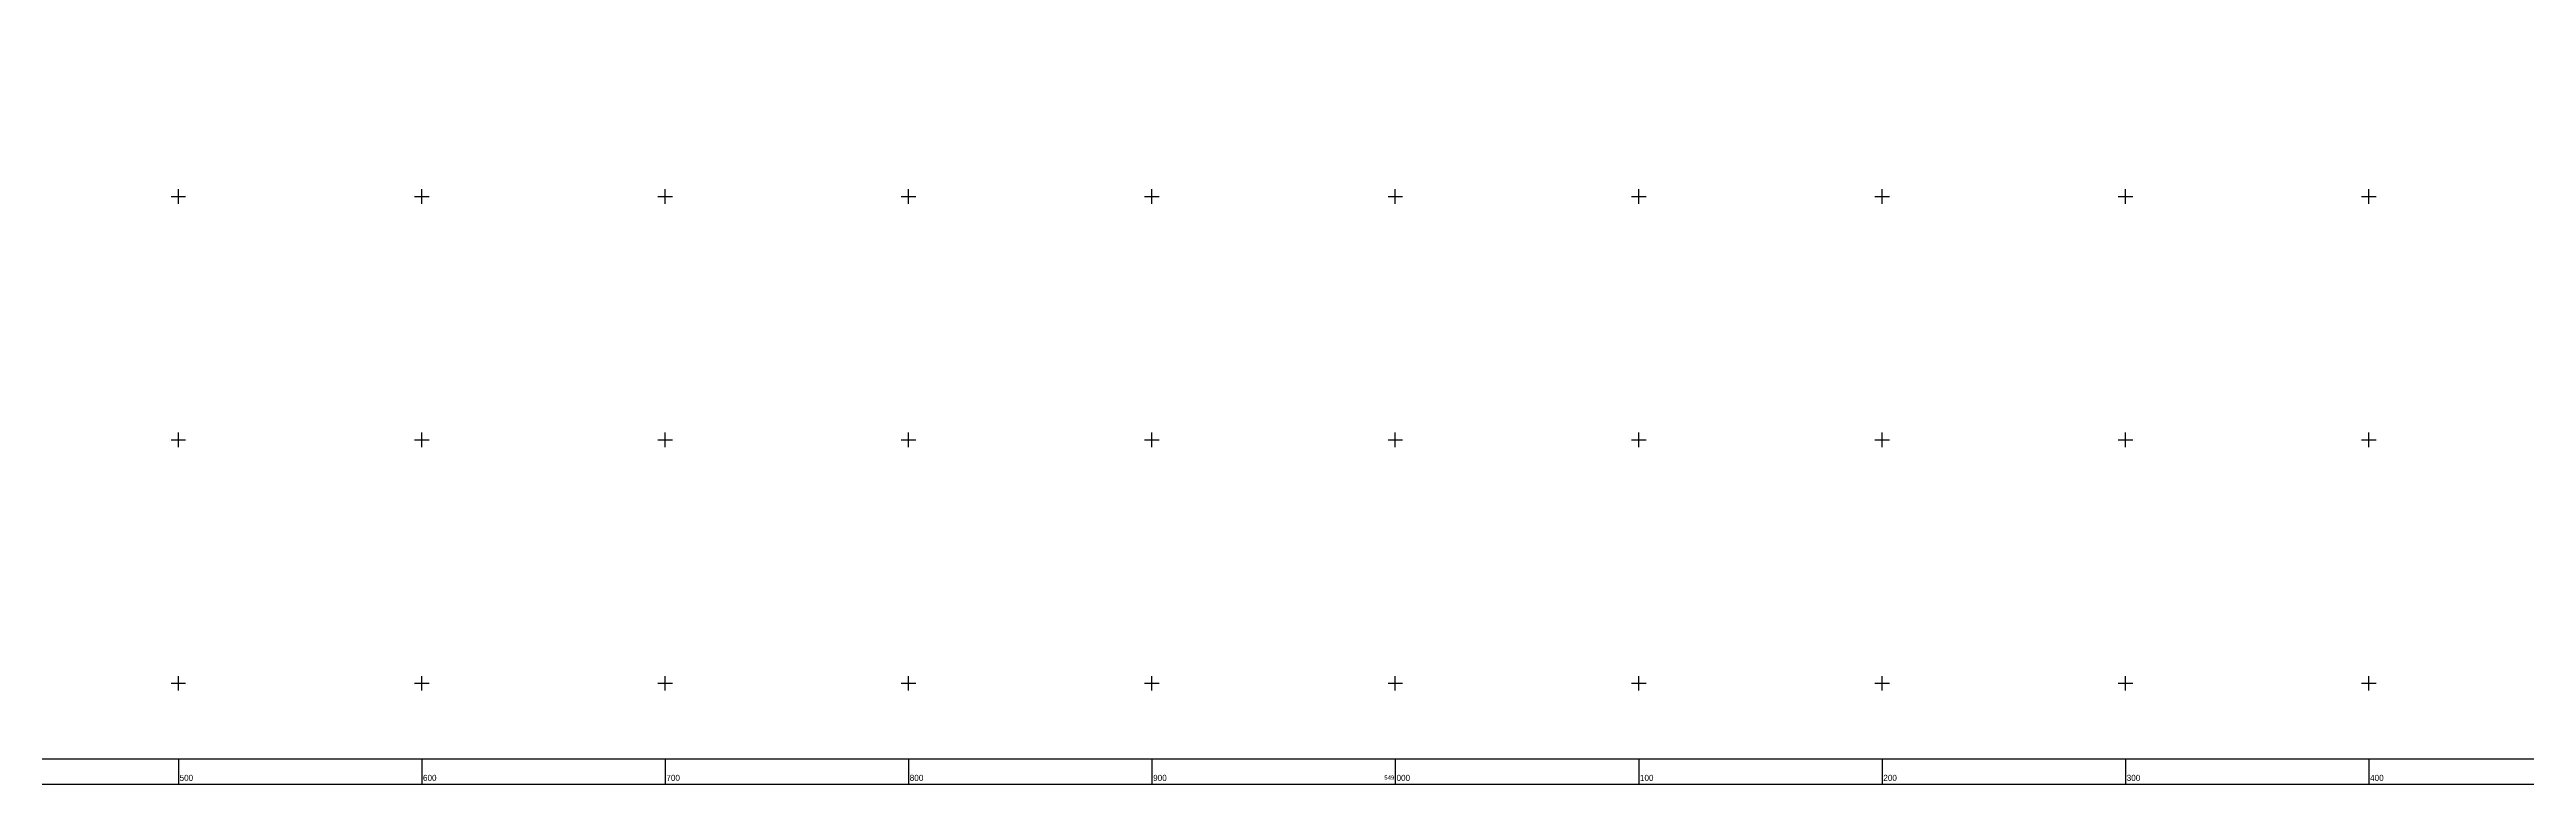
# Model space of a CAD drawing. Extents: x 542197 to 550482, y 1822129 to 1845893.
# Drawn here: x 548447 to 549465, y 1839658 to 1839960 of the extents above; entities that cross this region are included whole.
import ezdxf

# ---------------------------------------------------------------- set-up
doc = ezdxf.new("R2010")
doc.units = 0
doc.layers.add('Level 63', color=7, linetype='Continuous')

msp = doc.modelspace()

# ---------------------------------------------------------------- linework, layer by layer
at = {"layer": 'Level 63'}
for p, q in [((548500, 1839897), (548500, 1839903)), ((548600, 1839897), (548600, 1839903)), ((548700, 1839897), (548700, 1839903)), ((548800, 1839897), (548800, 1839903)), ((548900, 1839897), (548900, 1839903)), ((549000, 1839897), (549000, 1839903)), ((549100, 1839897), (549100, 1839903)), ((549200, 1839897), (549200, 1839903)), ((549300, 1839897), (549300, 1839903)), ((549400, 1839897), (549400, 1839903)), ((548497, 1839900), (548503, 1839900)), ((548597, 1839900), (548603, 1839900)), ((548697, 1839900), (548703, 1839900)), ((548797, 1839900), (548803, 1839900)), ((548897, 1839900), (548903, 1839900)), ((548997, 1839900), (549003, 1839900)), ((549097, 1839900), (549103, 1839900)), ((549197, 1839900), (549203, 1839900)), ((549297, 1839900), (549303, 1839900)), ((549397, 1839900), (549403, 1839900)), ((548497, 1839800), (548503, 1839800)), ((548500, 1839797), (548500, 1839803)), ((548597, 1839800), (548603, 1839800)), ((548600, 1839797), (548600, 1839803)), ((548697, 1839800), (548703, 1839800)), ((548700, 1839797), (548700, 1839803)), ((548797, 1839800), (548803, 1839800)), ((548800, 1839797), (548800, 1839803)), ((548897, 1839800), (548903, 1839800)), ((548900, 1839797), (548900, 1839803)), ((548997, 1839800), (549003, 1839800)), ((549000, 1839797), (549000, 1839803)), ((549097, 1839800), (549103, 1839800)), ((549100, 1839797), (549100, 1839803)), ((549197, 1839800), (549203, 1839800)), ((549200, 1839797), (549200, 1839803)), ((549297, 1839800), (549303, 1839800)), ((549300, 1839797), (549300, 1839803)), ((549397, 1839800), (549403, 1839800)), ((549400, 1839797), (549400, 1839803)), ((548497, 1839700), (548503, 1839700)), ((548500, 1839697), (548500, 1839703)), ((548597, 1839700), (548603, 1839700)), ((548600, 1839697), (548600, 1839703)), ((548697, 1839700), (548703, 1839700)), ((548700, 1839697), (548700, 1839703)), ((548797, 1839700), (548803, 1839700)), ((548800, 1839697), (548800, 1839703)), ((548897, 1839700), (548903, 1839700)), ((548900, 1839697), (548900, 1839703)), ((548997, 1839700), (549003, 1839700)), ((549000, 1839697), (549000, 1839703)), ((549097, 1839700), (549103, 1839700)), ((549100, 1839697), (549100, 1839703)), ((549197, 1839700), (549203, 1839700)), ((549200, 1839697), (549200, 1839703)), ((549297, 1839700), (549303, 1839700)), ((549300, 1839697), (549300, 1839703)), ((549397, 1839700), (549403, 1839700)), ((549400, 1839697), (549400, 1839703)), ((548500, 1839668.9), (548500, 1839658.4)), ((548600, 1839668.9), (548600, 1839658.4)), ((548700, 1839668.9), (548700, 1839658.4)), ((548800, 1839668.9), (548800, 1839658.4)), ((548900, 1839668.9), (548900, 1839658.4)), ((549000, 1839668.9), (549000, 1839658.4)), ((549100, 1839668.9), (549100, 1839658.4)), ((549200, 1839668.9), (549200, 1839658.4)), ((549300, 1839668.9), (549300, 1839658.4)), ((549400, 1839668.9), (549400, 1839658.4))]:
    msp.add_line(p, q, dxfattribs=at)
for points in [[(542202.4, 1845862.3), (550399.9, 1845862.3), (550399.9, 1839658.4), (542202.4, 1839658.4), (542202.4, 1845862.3)], [(542212.9, 1845851.8), (550389.4, 1845851.8), (550389.4, 1839668.9), (542212.9, 1839668.9), (542212.9, 1845851.8)]]:
    msp.add_lwpolyline(points, dxfattribs=at)

# ---------------------------------------------------------------- texts
for s, height, p in [('500', 2.5, (548500.5, 1839659.9)), ('600', 2.5, (548600.5, 1839659.9)), ('700', 2.5, (548700.5, 1839659.9)), ('800', 2.5, (548800.5, 1839659.9)), ('900', 2.5, (548900.5, 1839659.9)), ('549', 1.75, (548995.5, 1839660.4)), ('000', 2.5, (549000.5, 1839659.9)), ('100', 2.5, (549100.5, 1839659.9)), ('200', 2.5, (549200.5, 1839659.9)), ('300', 2.5, (549300.5, 1839659.9)), ('400', 2.5, (549400.5, 1839659.9))]:
    msp.add_text(s, height=height, dxfattribs=at).set_placement(p)

doc.saveas('drawing.dxf')
